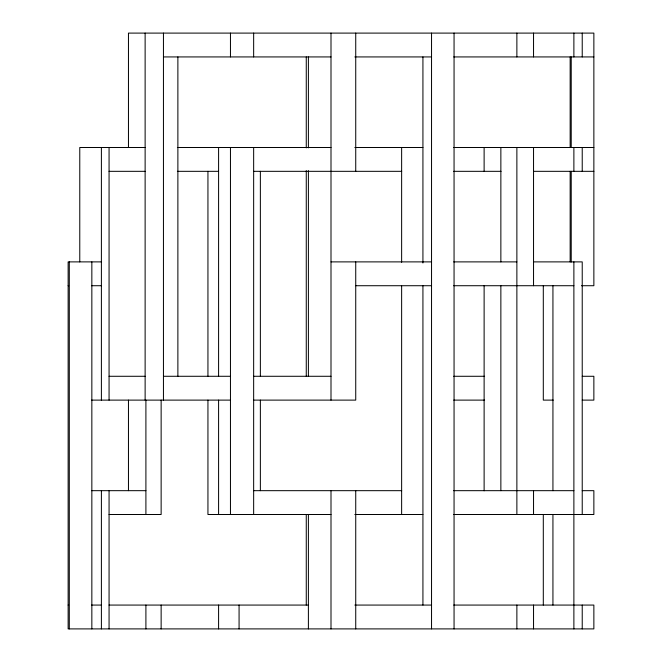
<?xml version="1.0" encoding="UTF-8"?>
<svg xmlns="http://www.w3.org/2000/svg" width="662" height="662" viewBox="0 0 662 662"><rect width="100%" height="100%" fill="white"/><g stroke="black" fill="none" stroke-linecap="round" stroke-linejoin="round"><path stroke-width="0.99" d="M163.448 56.932L331 56.932M354.824 56.932L431.541 56.932M453.71 56.932L593.864 56.932M145.11 147.494L79.771 147.494L79.771 261.887M177.391 147.494L331 147.494M354.824 147.494L422.927 147.494M453.71 147.494L593.864 147.494M109.056 171.326L145.127 171.326M177.391 171.326L218.592 171.326M253.654 171.326L401.693 171.326M453.71 171.326L501.076 171.326M533.539 171.326L593.864 171.326M101.394 261.887L68.136 261.887L68.136 628.9L593.864 628.9L593.864 605.068L453.71 605.068M331 261.887L431.541 261.887M453.71 261.887L516.873 261.887M533.539 261.887L582.229 261.887L582.229 514.506M68.136 285.719L68.658 285.719M91.621 285.719L101.394 285.719M355.734 285.719L431.541 285.719M453.71 285.719L573.88 285.719M581.517 285.719L593.864 285.719L593.864 33.1L128.461 33.1L128.461 147.494M109.056 376.281L145.127 376.281M163.448 376.281L230.55 376.281M253.654 376.281L331 376.281M453.71 376.281L484.609 376.281M582.229 376.281L593.864 376.281L593.864 400.113L582.229 400.113M91.629 400.113L230.55 400.113M253.654 400.113L355.734 400.113L355.734 261.887M453.71 400.113L484.609 400.113M553.291 400.113L543.303 400.113L543.303 285.719M91.629 490.674L145.905 490.674M253.654 490.674L401.693 490.674M453.71 490.674L573.88 490.674M582.229 490.674L593.864 490.674L593.864 514.506L453.71 514.506M109.056 514.506L161.139 514.506L161.139 400.113M331 514.506L207.942 514.506L207.942 400.113M354.824 514.506L422.927 514.506M68.136 605.068L68.658 605.068M91.621 605.068L101.394 605.068M109.056 605.068L308.393 605.068M354.824 605.068L431.541 605.068M582.229 33.1L582.229 56.932M582.229 147.494L582.229 171.326M582.229 605.068L582.229 628.9M573.88 33.1L573.88 56.932M573.88 147.494L573.88 171.326M573.88 261.887L573.88 628.9M571.223 56.932L571.223 147.494M571.223 171.326L571.223 262.02M570.156 56.932L570.156 147.494M570.156 171.326L570.156 261.887M552.936 285.719L552.936 490.674M552.936 514.506L552.936 605.068M543.303 514.506L543.303 605.068M533.539 33.1L533.539 56.932M533.539 147.494L533.539 285.719M533.539 490.674L533.539 514.506M533.539 605.068L533.539 628.9M516.873 33.1L516.873 56.932M516.873 147.494L516.873 514.506M516.873 605.068L516.873 628.9M500.861 147.494L500.861 261.887M500.861 285.719L500.861 490.674M484.121 147.494L484.121 171.326M484.121 285.587L484.121 490.807M454.058 33.1L454.058 628.9M431.541 33.1L431.541 628.9M422.927 56.932L422.927 262.988M422.927 285.645L422.927 605.068M401.635 147.494L401.635 262.276M401.635 286.042L401.635 514.506M355.734 33.1L355.734 171.326M355.734 490.674L355.734 628.9M331 33.1L331 400.113M331 490.674L331 628.9M308.393 56.932L308.393 147.883M308.393 170.614L308.393 376.281M308.393 514.506L308.393 628.9M306.266 56.932L306.266 147.883M306.266 170.614L306.266 376.281M306.266 514.506L306.266 605.068M260.365 171.326L260.365 376.281M260.365 400.113L260.365 490.674M253.654 33.1L253.654 56.932M253.654 147.494L253.654 514.506M239.073 605.068L239.073 628.9M230.459 33.1L230.459 56.932M230.459 147.494L230.459 514.506M218.592 147.494L218.592 376.281M218.592 400.113L218.592 514.506M218.592 605.068L218.592 628.9M207.942 171.326L207.942 376.281M177.879 56.932L177.879 376.281M163.448 33.1L163.448 400.113M161.139 605.068L161.139 628.9M145.905 400.113L145.905 514.506M145.905 605.068L145.905 628.9M145.127 33.1L145.127 400.113M128.461 400.113L128.461 490.674M109.065 147.494L109.065 400.113M109.065 490.674L109.065 628.9M101.394 147.494L101.394 400.113M101.394 490.674L101.394 628.9M91.844 261.887L91.844 628.9M69.303 261.887L69.303 628.9"/></g></svg>
